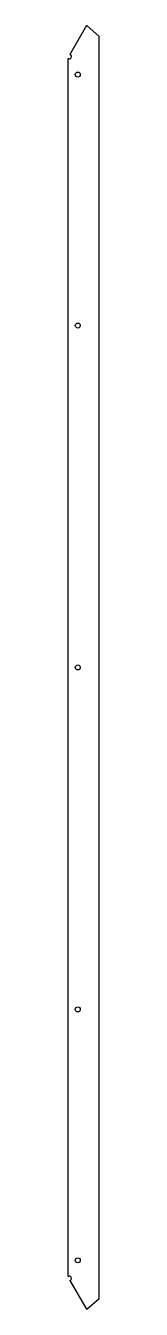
# Model space of a CAD drawing. Header units: millimetres. Extents: x 141 to 166, y -335 to 688.
import ezdxf

# ---------------------------------------------------------------- set-up
doc = ezdxf.new("R2010")
doc.units = ezdxf.units.MM
doc.layers.add('DV2_0', color=7, linetype='Continuous')

msp = doc.modelspace()

# ---------------------------------------------------------------- linework, layer by layer
at = {"layer": 'DV2_0', "color": 7, "linetype": 'Continuous'}
for p, q in [((156.4, 688.1), (143.1, 665)), ((156.4, 688.1), (156.5, 688.1)), ((166.5, 679.5), (156.5, 688.1)), ((166.5, -326.4), (166.5, 679.5)), ((141.4, 662), (141.4, -308.9)), ((143.1, -311.9), (156.4, -334.9)), ((156.5, -334.9), (166.5, -326.4)), ((156.5, -334.9), (156.4, -334.9))]:
    msp.add_line(p, q, dxfattribs=at)
for centre in [(149.4, 649.1), (149.4, 449.1), (149.4, 176.6), (149.4, -95.9), (149.4, -295.9)]:
    msp.add_circle(centre, 2, dxfattribs=at)
for centre, start, end in [((142.7, 663.3), 225.8984, 74.8781), ((142.7, -310.2), 285.1219, 134.1016)]:
    msp.add_arc(centre, 1.75, start, end, dxfattribs=at)

doc.saveas('drawing.dxf')
